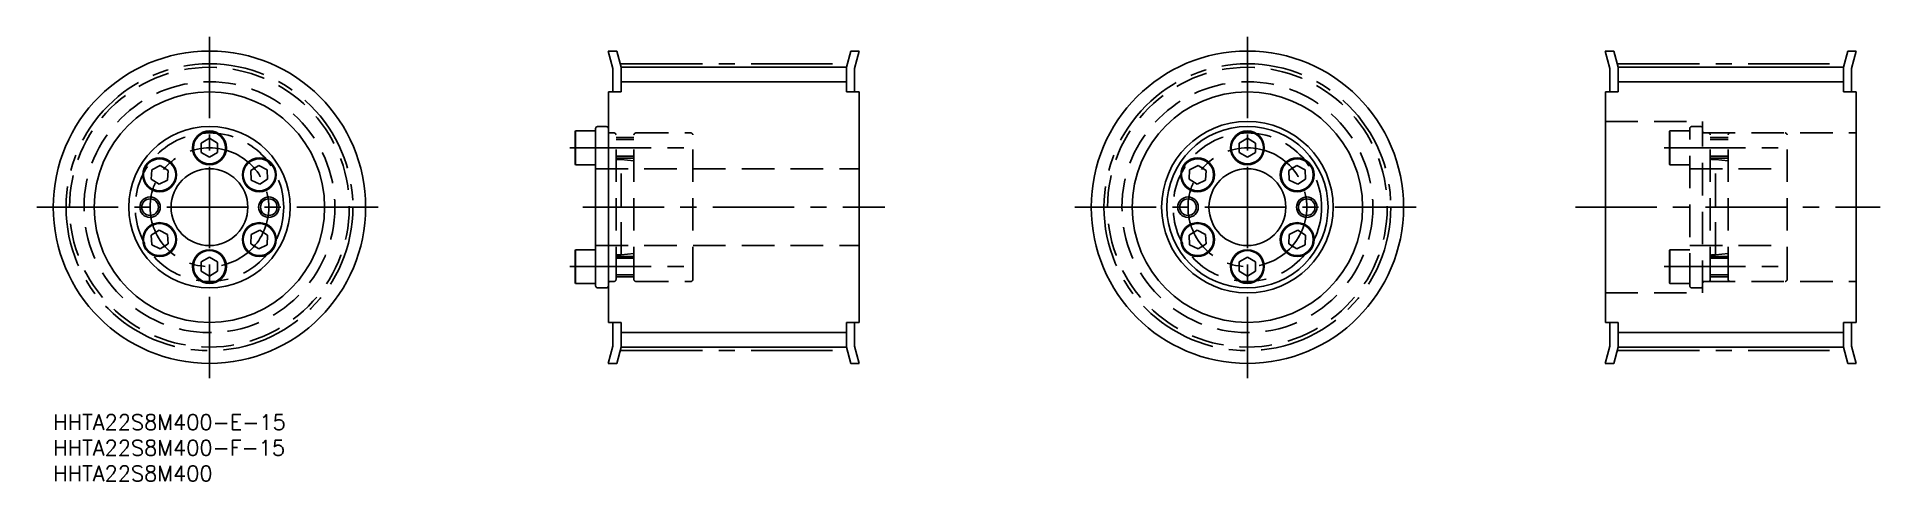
# Model space of a CAD drawing. Extents: x -3 to 357, y -13 to 74.
import ezdxf

# ---------------------------------------------------------------- set-up
doc = ezdxf.new("R2010")
doc.units = 0
doc.header["$LTSCALE"] = 0.5
doc.linetypes.add('CENTER', pattern=[50.8, 31.75, -6.35, 6.35, -6.35])
doc.linetypes.add('DASHED', pattern=[19.05, 12.7, -6.35])
for name, color, linetype in [('MSM_CENTER', 1, 'CENTER'), ('MSM_CONTINUOUS', 7, 'CONTINUOUS'), ('MSM_DASHED', 4, 'DASHED'), ('MSM_NARROW', 5, 'CONTINUOUS'), ('MSM_PART_NUMBER', 7, 'CONTINUOUS')]:
    doc.layers.add(name, color=color, linetype=linetype)
doc.styles.get("Standard").update_dxf_attribs({"font": 'txt.shx', "height": 3, "bigfont": 'bigfont.shx'})

# ---------------------------------------------------------------- blocks, each defined once
blk = doc.blocks.new('*U2')
at = {"layer": 'MSM_PART_NUMBER'}
blk.add_text('HHTA22S8M400-E-15', height=3, dxfattribs=at).set_placement((0, -3))
blk = doc.blocks.new('*U3')
at = {"layer": 'MSM_PART_NUMBER'}
blk.add_text('HHTA22S8M400-F-15', height=3, dxfattribs=at).set_placement((0, -8))
blk = doc.blocks.new('*U4')
at = {"layer": 'MSM_PART_NUMBER'}
blk.add_text('HHTA22S8M400', height=3, dxfattribs=at).set_placement((0, -13))

msp = doc.modelspace()

# ---------------------------------------------------------------- linework, layer by layer
at = {"layer": 'MSM_CENTER'}
for p, q in [((30.5, 73.77), (30.5, 7.11)), ((233.22, 73.77), (233.22, 7.11)), ((110.91, 68.51), (154.91, 68.51)), ((305.63, 68.51), (349.63, 68.51)), ((100.91, 52.1), (125.91, 52.1)), ((314.63, 52.1), (339.63, 52.1)), ((-3.21, 40.5), (63.65, 40.5)), ((103.41, 40.5), (162.41, 40.5)), ((199.51, 40.5), (266.37, 40.5)), ((297.28, 40.5), (356.8, 40.5)), ((100.91, 28.9), (125.91, 28.9)), ((314.63, 28.9), (339.63, 28.9)), ((110.91, 12.49), (154.91, 12.49)), ((305.63, 12.49), (349.63, 12.49))]:
    msp.add_line(p, q, dxfattribs=at)
for centre, radius in [((30.5, 40.5), 28.01), ((233.22, 40.5), 28.01), ((30.5, 40.5), 11.6), ((233.22, 40.5), 11.6)]:
    msp.add_circle(centre, radius, dxfattribs=at)
at = {"layer": 'MSM_CONTINUOUS'}
for p, q in [((109.31, 67.61), (108.4, 71)), ((108.4, 71), (110.06, 71)), ((110.91, 67.82), (110.06, 71)), ((154.91, 67.82), (155.76, 71)), ((157.42, 71), (155.76, 71)), ((156.51, 67.61), (157.42, 71)), ((304.03, 67.61), (303.12, 71)), ((303.12, 71), (304.78, 71)), ((305.63, 67.82), (304.78, 71)), ((349.63, 67.82), (350.48, 71)), ((352.14, 71), (350.48, 71)), ((351.23, 67.61), (352.14, 71)), ((109.31, 67.61), (109.31, 63)), ((110.91, 67.82), (154.91, 67.82)), ((110.91, 67.82), (110.91, 63)), ((154.91, 67.82), (154.91, 63)), ((156.51, 67.61), (156.51, 63)), ((304.03, 67.61), (304.03, 63)), ((305.63, 67.82), (349.63, 67.82)), ((305.63, 67.82), (305.63, 63)), ((349.63, 67.82), (349.63, 63)), ((351.23, 67.61), (351.23, 63)), ((108.41, 63), (108.41, 18)), ((108.41, 63), (110.91, 63)), ((157.41, 63), (154.91, 63)), ((157.41, 63), (157.41, 18)), ((303.13, 63), (303.13, 18)), ((303.13, 63), (305.63, 63)), ((352.13, 63), (349.63, 63)), ((352.13, 63), (352.13, 18)), ((101.91, 55.24), (102, 55.4)), ((101.91, 48.96), (101.91, 55.24)), ((102, 48.8), (102, 55.4)), ((102, 55.4), (105.91, 55.4)), ((105.91, 25.15), (105.91, 55.85)), ((106.31, 56.25), (108.01, 56.25)), ((30.5, 53.95), (28.9, 53.02)), ((28.9, 53.02), (28.9, 51.18)), ((28.9, 51.18), (30.5, 50.25)), ((32.1, 53.02), (30.5, 53.95)), ((30.5, 50.25), (32.1, 51.18)), ((31.3, 53.49), (31.3, 53.49)), ((31.7, 53.25), (31.7, 53.25)), ((32.1, 51.18), (32.1, 53.02)), ((233.22, 53.95), (231.62, 53.02)), ((231.62, 53.02), (231.62, 51.18)), ((231.62, 51.18), (233.22, 50.25)), ((234.82, 53.02), (233.22, 53.95)), ((233.22, 50.25), (234.82, 51.18)), ((234.02, 53.49), (234.02, 53.49)), ((234.42, 53.25), (234.42, 53.25)), ((234.82, 51.18), (234.82, 53.02)), ((19.22, 47.82), (19.13, 45.98)), ((20.87, 48.66), (19.22, 47.82)), ((22.42, 47.66), (20.87, 48.66)), ((22.32, 45.81), (22.42, 47.66)), ((38.58, 47.66), (40.13, 48.66)), ((38.68, 45.81), (38.58, 47.66)), ((40.13, 48.66), (41.78, 47.82)), ((41.78, 47.82), (41.87, 45.98)), ((101.91, 48.96), (102, 48.8)), ((102, 48.8), (105.91, 48.8)), ((221.94, 47.82), (221.84, 45.98)), ((223.59, 48.66), (221.94, 47.82)), ((225.14, 47.66), (223.59, 48.66)), ((225.04, 45.81), (225.14, 47.66)), ((241.3, 47.66), (242.85, 48.66)), ((241.4, 45.81), (241.3, 47.66)), ((242.85, 48.66), (244.5, 47.82)), ((244.5, 47.82), (244.59, 45.98)), ((19.13, 45.98), (20.67, 44.97)), ((20.67, 44.97), (22.32, 45.81)), ((40.33, 44.97), (38.68, 45.81)), ((41.87, 45.98), (40.33, 44.97)), ((221.84, 45.98), (223.39, 44.97)), ((223.39, 44.97), (225.04, 45.81)), ((243.04, 44.97), (241.4, 45.81)), ((244.59, 45.98), (243.04, 44.97)), ((20.67, 36.03), (19.13, 35.02)), ((22.32, 35.19), (20.67, 36.03)), ((38.68, 35.19), (40.33, 36.03)), ((40.33, 36.03), (41.87, 35.02)), ((223.39, 36.03), (221.84, 35.02)), ((225.04, 35.19), (223.39, 36.03)), ((241.4, 35.19), (243.04, 36.03)), ((243.04, 36.03), (244.59, 35.02)), ((19.13, 35.02), (19.22, 33.18)), ((19.22, 33.18), (20.87, 32.34)), ((20.87, 32.34), (22.42, 33.34)), ((22.42, 33.34), (22.32, 35.19)), ((38.58, 33.34), (38.68, 35.19)), ((40.13, 32.34), (38.58, 33.34)), ((41.78, 33.18), (40.13, 32.34)), ((41.87, 35.02), (41.78, 33.18)), ((221.84, 35.02), (221.94, 33.18)), ((221.94, 33.18), (223.59, 32.34)), ((223.59, 32.34), (225.14, 33.34)), ((225.14, 33.34), (225.04, 35.19)), ((241.3, 33.34), (241.4, 35.19)), ((242.85, 32.34), (241.3, 33.34)), ((244.5, 33.18), (242.85, 32.34)), ((244.59, 35.02), (244.5, 33.18)), ((30.5, 30.75), (28.9, 29.82)), ((28.9, 29.82), (28.9, 27.98)), ((32.1, 29.82), (30.5, 30.75)), ((32.1, 27.98), (32.1, 29.82)), ((101.91, 32.04), (102, 32.2)), ((101.91, 32.04), (101.91, 25.76)), ((102, 32.2), (105.91, 32.2)), ((102, 32.2), (102, 25.6)), ((233.22, 30.75), (231.62, 29.82)), ((231.62, 29.82), (231.62, 27.98)), ((234.82, 29.82), (233.22, 30.75)), ((234.82, 27.98), (234.82, 29.82)), ((28.9, 27.98), (30.5, 27.05)), ((30.5, 27.05), (32.1, 27.98)), ((101.91, 25.76), (102, 25.6)), ((102, 25.6), (105.91, 25.6)), ((231.62, 27.98), (233.22, 27.05)), ((233.22, 27.05), (234.82, 27.98)), ((106.31, 24.75), (108.01, 24.75)), ((108.41, 18), (110.91, 18)), ((109.31, 13.39), (109.31, 18)), ((110.91, 13.17), (110.91, 18)), ((157.41, 18), (154.91, 18)), ((154.91, 13.17), (154.91, 18)), ((156.51, 13.39), (156.51, 18)), ((303.13, 18), (305.63, 18)), ((304.03, 13.39), (304.03, 18)), ((305.63, 13.17), (305.63, 18)), ((352.13, 18), (349.63, 18)), ((349.63, 13.17), (349.63, 18)), ((351.23, 13.39), (351.23, 18)), ((109.31, 13.39), (108.4, 10)), ((110.91, 13.17), (110.06, 10)), ((110.91, 13.17), (154.91, 13.17)), ((154.91, 13.17), (155.76, 10)), ((156.51, 13.39), (157.42, 10)), ((304.03, 13.39), (303.12, 10)), ((305.63, 13.17), (304.78, 10)), ((305.63, 13.17), (349.63, 13.17)), ((349.63, 13.17), (350.48, 10)), ((351.23, 13.39), (352.14, 10)), ((108.4, 10), (110.06, 10)), ((157.42, 10), (155.76, 10)), ((303.12, 10), (304.78, 10)), ((352.14, 10), (350.48, 10))]:
    msp.add_line(p, q, dxfattribs=at)
for centre, radius in [((30.5, 40.5), 30.5), ((233.22, 40.5), 30.5), ((30.5, 40.5), 22.5), ((233.22, 40.5), 22.5), ((30.5, 40.5), 15.75), ((30.5, 52.1), 3.3), ((30.5, 52.1), 3.14), ((233.22, 40.5), 16.75), ((233.22, 40.5), 15.75), ((233.22, 52.1), 3.3), ((233.22, 52.1), 3.14), ((20.77, 46.82), 3.3), ((20.77, 46.82), 3.14), ((30.5, 40.5), 7.5), ((40.23, 46.82), 3.3), ((40.23, 46.82), 3.14), ((223.49, 46.82), 3.3), ((223.49, 46.82), 3.14), ((233.22, 40.5), 7.5), ((242.95, 46.82), 3.3), ((242.95, 46.82), 3.14), ((18.9, 40.5), 1.62), ((42.1, 40.5), 1.62), ((221.62, 40.5), 1.62), ((244.82, 40.5), 1.62), ((20.77, 34.18), 3.3), ((20.77, 34.18), 3.14), ((40.23, 34.18), 3.3), ((40.23, 34.18), 3.14), ((223.49, 34.18), 3.3), ((223.49, 34.18), 3.14), ((242.95, 34.18), 3.3), ((242.95, 34.18), 3.14), ((30.5, 28.9), 3.3), ((30.5, 28.9), 3.14), ((233.22, 28.9), 3.3), ((233.22, 28.9), 3.14)]:
    msp.add_circle(centre, radius, dxfattribs=at)
for centre, start, end in [((106.31, 55.85), 90, 180), ((108.01, 55.85), 0, 90), ((106.31, 25.15), 180, 270), ((108.01, 25.15), 270, 0)]:
    msp.add_arc(centre, 0.4, start, end, dxfattribs=at)
at = {"layer": 'MSM_DASHED'}
for p, q in [((108.82, 55), (109.51, 55)), ((109.91, 26.4), (109.91, 54.6)), ((113.41, 54.1), (109.91, 54.1)), ((113.41, 26.4), (113.41, 54.6)), ((113.81, 55), (124.51, 55)), ((124.91, 26.4), (124.91, 54.6)), ((303.13, 57.25), (322.13, 57.25)), ((315.63, 55.24), (315.72, 55.4)), ((315.63, 48.96), (315.63, 55.24)), ((315.72, 48.8), (315.72, 55.4)), ((315.72, 55.4), (319.63, 55.4)), ((319.63, 25.15), (319.63, 55.85)), ((320.03, 56.25), (321.73, 56.25)), ((322.13, 23.75), (322.13, 57.25)), ((322.13, 55), (352.13, 55)), ((323.63, 26.4), (323.63, 54.6)), ((327.13, 54.1), (323.63, 54.1)), ((327.13, 26.4), (327.13, 54.6)), ((338.63, 26.4), (338.63, 54.6)), ((113.41, 53.72), (109.91, 53.72)), ((113.41, 50.48), (109.91, 50.48)), ((327.13, 53.72), (323.63, 53.72)), ((327.13, 50.48), (323.63, 50.48)), ((105.91, 48), (157.41, 48)), ((113.41, 50.1), (109.93, 50.1)), ((110.32, 49.8), (110.91, 49.8)), ((110.91, 49.8), (113.41, 49.55)), ((110.91, 31.2), (110.91, 49.8)), ((315.63, 48.96), (315.72, 48.8)), ((315.72, 48.8), (319.63, 48.8)), ((319.63, 48), (338.63, 48)), ((327.13, 50.1), (323.65, 50.1)), ((324.04, 49.8), (324.63, 49.8)), ((324.63, 49.8), (327.13, 49.55)), ((324.63, 31.2), (324.63, 49.8)), ((105.91, 33), (157.41, 33)), ((319.63, 33), (338.63, 33)), ((113.41, 30.52), (109.91, 30.52)), ((113.41, 30.9), (109.93, 30.9)), ((110.32, 31.2), (110.91, 31.2)), ((110.91, 31.2), (113.41, 31.45)), ((315.63, 32.04), (315.72, 32.2)), ((315.63, 32.04), (315.63, 25.76)), ((315.72, 32.2), (319.63, 32.2)), ((315.72, 32.2), (315.72, 25.6)), ((327.13, 30.52), (323.63, 30.52)), ((327.13, 30.9), (323.65, 30.9)), ((324.04, 31.2), (324.63, 31.2)), ((324.63, 31.2), (327.13, 31.45)), ((108.82, 26), (109.51, 26)), ((113.41, 27.28), (109.91, 27.28)), ((113.41, 26.9), (109.91, 26.9)), ((113.81, 26), (124.51, 26)), ((315.63, 25.76), (315.72, 25.6)), ((315.72, 25.6), (319.63, 25.6)), ((322.13, 26), (352.13, 26)), ((322.54, 26), (323.23, 26)), ((327.13, 27.28), (323.63, 27.28)), ((327.13, 26.9), (323.63, 26.9)), ((303.13, 23.75), (322.13, 23.75)), ((320.03, 24.75), (321.73, 24.75))]:
    msp.add_line(p, q, dxfattribs=at)
for centre, radius in [((30.5, 40.5), 27.32), ((30.5, 40.5), 24.5), ((233.22, 40.5), 27.32), ((233.22, 40.5), 24.5), ((30.5, 40.5), 14.5), ((233.22, 40.5), 14.5)]:
    msp.add_circle(centre, radius, dxfattribs=at)
for centre, radius, start, end in [((108.82, 55.41), 0.41, 180, 270), ((109.51, 54.6), 0.4, 0, 90), ((113.81, 54.6), 0.4, 90, 180), ((124.51, 54.6), 0.4, 0, 90), ((320.03, 55.85), 0.4, 90, 180), ((321.73, 55.85), 0.4, 0, 90), ((322.54, 55.41), 0.41, 180, 270), ((323.23, 54.6), 0.4, 0, 90), ((327.53, 54.6), 0.4, 90, 180), ((338.23, 54.6), 0.4, 0, 90), ((110.32, 50.21), 0.41, 180, 270), ((324.04, 50.21), 0.41, 180, 270), ((110.32, 30.79), 0.41, 90, 180), ((324.04, 30.79), 0.41, 90, 180), ((108.82, 25.59), 0.41, 90, 180), ((109.51, 26.4), 0.4, 270, 0), ((113.81, 26.4), 0.4, 180, 270), ((124.51, 26.4), 0.4, 270, 0), ((322.54, 25.59), 0.41, 90, 180), ((323.23, 26.4), 0.4, 270, 0), ((327.53, 26.4), 0.4, 180, 270), ((338.23, 26.4), 0.4, 270, 0), ((320.03, 25.15), 0.4, 180, 270), ((321.73, 25.15), 0.4, 270, 0)]:
    msp.add_arc(centre, radius, start, end, dxfattribs=at)
at = {"layer": 'MSM_NARROW'}
for p, q in [((110.91, 64.99), (154.91, 64.99)), ((305.63, 64.99), (349.63, 64.99)), ((110.91, 16), (154.91, 16)), ((305.63, 16), (349.63, 16))]:
    msp.add_line(p, q, dxfattribs=at)
for centre in [(18.9, 40.5), (42.1, 40.5), (221.62, 40.5), (244.82, 40.5)]:
    msp.add_circle(centre, 2, dxfattribs=at)

# ---------------------------------------------------------------- block references
at = {"layer": 'MSM_CONTINUOUS'}
for name in ['*U2', '*U3', '*U4']:
    msp.add_blockref(name, (0, 0), dxfattribs=at)

doc.saveas('drawing.dxf')
